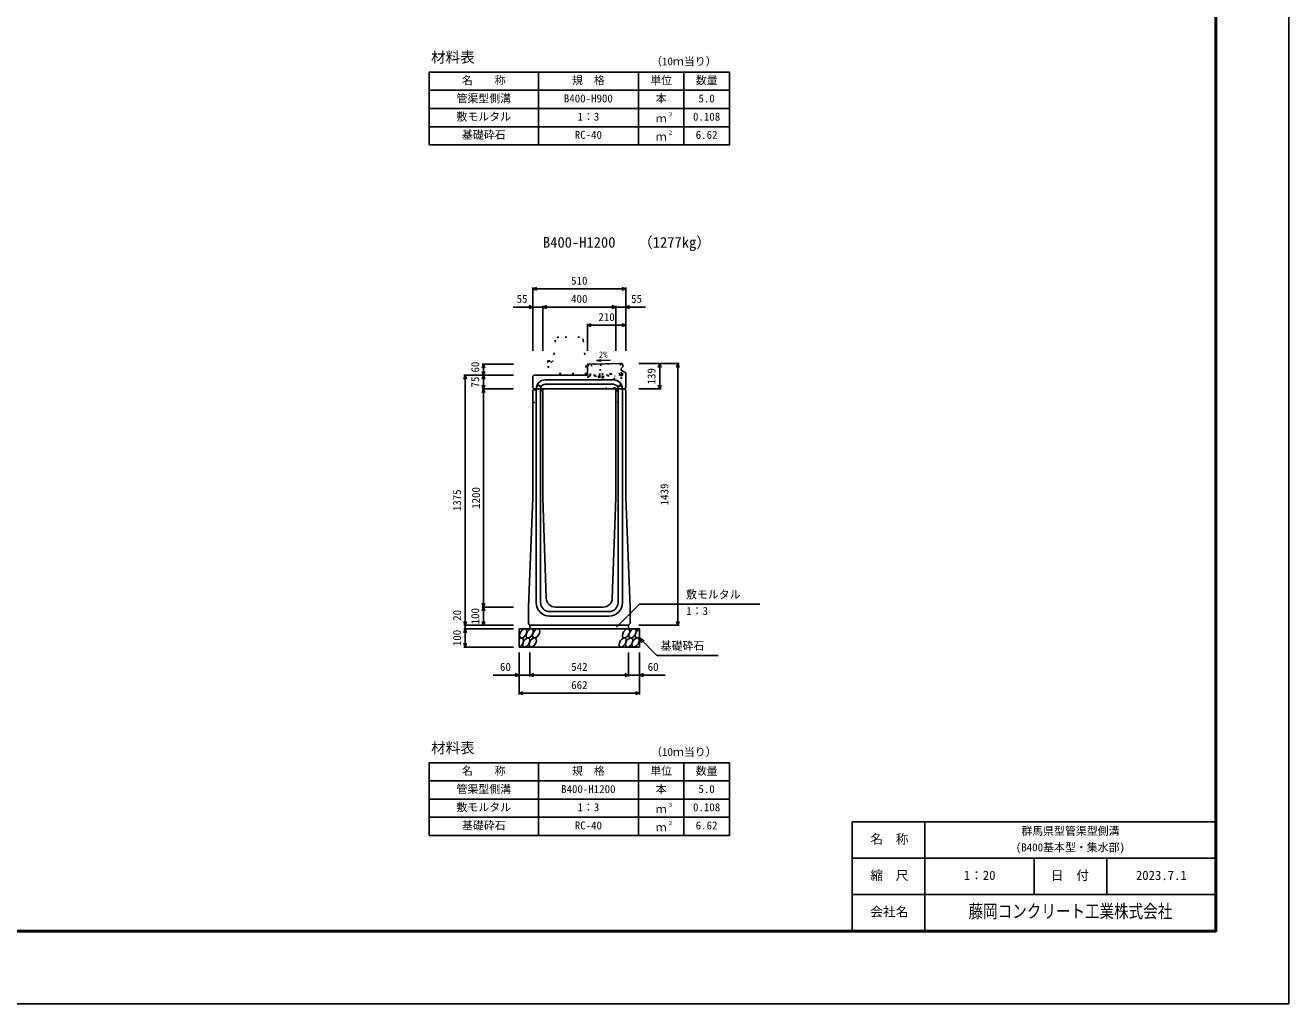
# Model space of a CAD drawing. Units: millimetres, scale not verified. Extents: x -12600 to 12600, y -5940 to 5940.
# Drawn here: x 5654 to 12600, y -5940 to -559 of the extents above; entities that cross this region are included whole.
import ezdxf
from ezdxf.enums import TextEntityAlignment as Align

# ---------------------------------------------------------------- set-up
doc = ezdxf.new("R2010")
doc.units = ezdxf.units.MM
doc.header["$LTSCALE"] = 40
doc.linetypes.add('DOTTED', pattern=[1.75, 0.25, -1.5])
for name, color, linetype, lineweight in [('0-0_DIM', 7, 'Continuous', 25), ('0-1_Defpoints', 5, 'Continuous', 25), ('0-2_HATCH', 6, 'Continuous', 25), ('0-3_HYO', 3, 'Continuous', 25), ('0-4_HYO2', 4, 'Continuous', 25), ('0-5_OUTLINE', 3, 'Continuous', 25), ('0-6_OUTLINE2', 4, 'Continuous', 25), ('0-7_TXT', 7, 'Continuous', 25), ('0-8_WAKU', 3, 'Continuous', 25), ('0-9_WAKU-LINE', 7, 'Continuous', 25)]:
    doc.layers.add(name, color=color, linetype=linetype, lineweight=lineweight)
doc.layers.add('0-A_WAKU-TXT', color=7, linetype='Continuous')
doc.styles.add('ＭＳ ゴシック', font='')
doc.styles.get('ＭＳ ゴシック').set_extended_font_data('MS Gothic')

msp = doc.modelspace()

# ---------------------------------------------------------------- linework, layer by layer
at = {"layer": '0-0_DIM'}
for p, q in [((8445, -2001.04), (8445, -2348.54)), ((8955, -2008.54), (8445, -2008.54)), ((8955, -2001.04), (8955, -2348.54)), ((8336.62, -2108.54), (8445, -2108.54)), ((8500, -2108.54), (8445, -2108.54)), ((8500, -2101.04), (8500, -2348.54)), ((8500, -2108.54), (8900, -2108.54)), ((8900, -2101.04), (8900, -2348.54)), ((8900, -2108.54), (8955, -2108.54)), ((9063.38, -2108.54), (8955, -2108.54)), ((8745, -2201.04), (8745, -2348.54)), ((8745, -2208.54), (8955, -2208.54)), ((8165.5, -2423.54), (8338, -2423.54)), ((8173, -2423.54), (8173, -2483.54)), ((9249.5, -2419.54), (9027, -2419.54)), ((9142, -2419.54), (9142, -2558.54)), ((9242, -2419.54), (9242, -3858.54)), ((8065.5, -2483.54), (8338, -2483.54)), ((8073, -2483.54), (8073, -3858.54)), ((8173, -2558.54), (8173, -2483.54)), ((8165.5, -2558.54), (8338, -2558.54)), ((8173, -2558.54), (8173, -3758.54)), ((9149.5, -2558.54), (9027, -2558.54)), ((8904.77, -3869.35), (9031, -3743.11)), ((9031, -3743.11), (9692.46, -3743.11)), ((8165.5, -3758.54), (8338, -3758.54)), ((8173, -3758.54), (8173, -3858.54)), ((8065.5, -3858.54), (8338, -3858.54)), ((8065.5, -3878.54), (8338, -3878.54)), ((8073, -3858.54), (8073, -3878.54)), ((8073, -3878.54), (8073, -3978.54)), ((9249.5, -3858.54), (9027, -3858.54)), ((9031, -3928.54), (9126.76, -4024.29)), ((9031, -3928.54), (9056.98, -3943.54)), ((9031, -3928.54), (9046, -3954.52)), ((8065.5, -3978.54), (8338, -3978.54)), ((8369, -4239.9), (8369, -4008.54)), ((8429, -4139.9), (8429, -4008.54)), ((8971, -4139.9), (8971, -4008.54)), ((9031, -4239.9), (9031, -4008.54)), ((9126.76, -4024.29), (9464.31, -4024.29)), ((8369, -4132.4), (8227.21, -4132.4)), ((8369, -4132.4), (8429, -4132.4)), ((8429, -4132.4), (8971, -4132.4)), ((9031, -4132.4), (8971, -4132.4)), ((9031, -4132.4), (9172.79, -4132.4)), ((8369, -4232.4), (9031, -4232.4))]:
    msp.add_line(p, q, dxfattribs=at)
for points in [[(8466.14, -2016.23), (8445, -2008.54), (8466.14, -2000.84)], [(8933.86, -2000.84), (8955, -2008.54), (8933.86, -2016.23)], [(8423.86, -2100.84), (8445, -2108.54), (8423.86, -2116.23)], [(8521.14, -2116.23), (8500, -2108.54), (8521.14, -2100.84)], [(8878.86, -2100.84), (8900, -2108.54), (8878.86, -2116.23)], [(8976.14, -2100.84), (8955, -2108.54), (8976.14, -2116.23)], [(8766.14, -2200.84), (8745, -2208.54), (8766.14, -2216.23)], [(8933.86, -2200.84), (8955, -2208.54), (8933.86, -2216.23)], [(8165.3, -2444.68), (8173, -2423.54), (8180.7, -2444.68)], [(9134.3, -2440.68), (9142, -2419.54), (9149.7, -2440.68)], [(9234.3, -2440.68), (9242, -2419.54), (9249.7, -2440.68)], [(8080.7, -2504.68), (8073, -2483.54), (8065.3, -2504.68)], [(8180.7, -2462.39), (8173, -2483.54), (8165.3, -2462.39)], [(8165.3, -2504.68), (8173, -2483.54), (8180.7, -2504.68)], [(8165.3, -2537.39), (8173, -2558.54), (8180.7, -2537.39)], [(8165.3, -2579.68), (8173, -2558.54), (8180.7, -2579.68)], [(9134.3, -2537.39), (9142, -2558.54), (9149.7, -2537.39)], [(8165.3, -3737.39), (8173, -3758.54), (8180.7, -3737.39)], [(8165.3, -3779.68), (8173, -3758.54), (8180.7, -3779.68)], [(8080.7, -3837.39), (8073, -3858.54), (8065.3, -3837.39)], [(8080.7, -3899.68), (8073, -3878.54), (8065.3, -3899.68)], [(8165.3, -3837.39), (8173, -3858.54), (8180.7, -3837.39)], [(9234.3, -3837.39), (9242, -3858.54), (9249.7, -3837.39)], [(8080.7, -3957.39), (8073, -3978.54), (8065.3, -3957.39)], [(8347.86, -4124.71), (8369, -4132.4), (8347.86, -4140.1)], [(8450.14, -4140.1), (8429, -4132.4), (8450.14, -4124.71)], [(8949.86, -4124.71), (8971, -4132.4), (8949.86, -4140.1)], [(9052.14, -4124.71), (9031, -4132.4), (9052.14, -4140.1)], [(8390.14, -4240.1), (8369, -4232.4), (8390.14, -4224.71)], [(9009.86, -4224.71), (9031, -4232.4), (9009.86, -4240.1)]]:
    msp.add_lwpolyline(points, dxfattribs=at)
at = {"layer": '0-1_Defpoints'}
msp.add_lwpolyline([(-4200, -5940), (12600, -5940), (12600, 5940), (-4200, 5940)], close=True, dxfattribs=at)
at = {"layer": '0-2_HATCH', "linetype": 'DOTTED'}
for p, q in [((8932.46, -2419.68), (8756, -2423.31)), ((8758.35, -2488.78), (8757, -2423.29)), ((8761.25, -2484.22), (8760, -2423.23)), ((8767, -2423.09), (8768.25, -2484.08)), ((8813.24, -2483.15), (8811.99, -2422.16)), ((8818.98, -2422.02), (8820.24, -2483)), ((8869.23, -2481.99), (8867.97, -2421.01)), ((8876.23, -2481.85), (8874.97, -2420.86)), ((8921.22, -2480.92), (8919.96, -2419.93)), ((8926.96, -2419.79), (8928.22, -2480.78)), ((8931.46, -2419.7), (8935.96, -2419.6)), ((8932.63, -2476.19), (8931.46, -2419.7)), ((8937.25, -2482.09), (8935.96, -2419.6)), ((8928.22, -2480.78), (8758.26, -2484.28)), ((8934.31, -2485.15), (8758.35, -2488.78)), ((8812.04, -2487.67), (8812.24, -2497.67)), ((8825.89, -2487.39), (8826.1, -2497.39)), ((8826.87, -2482.87), (8826.27, -2453.87))]:
    msp.add_line(p, q, dxfattribs=at)
for points in [[(8756, -2423.31), (8748, -2423.48), (8749.34, -2488.47), (8758.34, -2488.28)], [(8810.87, -2483.2), (8810.28, -2454.2), (8826.27, -2453.87)]]:
    msp.add_lwpolyline(points, dxfattribs=at)
msp.add_lwpolyline([(8805.11, -2487.82), (8832.82, -2487.24), (8833.03, -2497.24), (8805.32, -2497.81)], close=True, dxfattribs=at)
for centre, radius in [((8928.13, -2476.28), 4.5), ((8934.25, -2482.15), 3)]:
    msp.add_arc(centre, radius, 271.18119, 1.18119, dxfattribs=at)
at = {"layer": '0-2_HATCH'}
for centre in [(8391.89, -3903.54), (8427.37, -3903.54), (8462.84, -3903.54), (8957.05, -3903.54), (8992.52, -3903.54), (8408.77, -3953.54), (8444.25, -3953.54), (8938.45, -3953.54), (8973.93, -3953.54), (9009.41, -3953.54)]:
    msp.add_ellipse(centre, major_axis=(14.54, 23.54), ratio=0.5792, dxfattribs=at)
for centre, start_param, end_param in [((9028, -3903.54), 0.6666252, 4.1103269), ((8373.3, -3953.54), 3.7419964, 7.318141)]:
    msp.add_ellipse(centre, major_axis=(14.54, 23.54), ratio=0.5792, start_param=start_param, end_param=end_param, dxfattribs=at)
at = {"layer": '0-3_HYO'}
for p, q in [((8475, -816.64), (8475, -1216.64)), ((9025, -816.64), (9025, -1216.64)), ((9275, -816.64), (9275, -1216.64)), ((7875, -916.64), (9525, -916.64)), ((8475, -4614.63), (8475, -5014.63)), ((9025, -4614.63), (9025, -5014.63)), ((9275, -4614.63), (9275, -5014.63)), ((7875, -4714.63), (9525, -4714.63))]:
    msp.add_line(p, q, dxfattribs=at)
for points in [[(7875, -1216.64), (9525, -1216.64), (9525, -816.64), (7875, -816.64)], [(7875, -5014.63), (9525, -5014.63), (9525, -4614.63), (7875, -4614.63)]]:
    msp.add_lwpolyline(points, close=True, dxfattribs=at)
at = {"layer": '0-4_HYO2'}
for p, q in [((7875, -1016.64), (9525, -1016.64)), ((7875, -1116.64), (9525, -1116.64)), ((7875, -4814.63), (9525, -4814.63)), ((7875, -4914.63), (9525, -4914.63))]:
    msp.add_line(p, q, dxfattribs=at)
at = {"layer": '0-5_OUTLINE', "linetype": 'DOTTED'}
for p, q in [((8568.19, -2291.59), (8557, -2403.54)), ((8701.9, -2273.54), (8588.1, -2273.54)), ((8721.8, -2291.55), (8740, -2473.54)), ((8527, -2403.54), (8527, -2433.54)), ((8527, -2403.54), (8535, -2403.54)), ((8527, -2433.54), (8550, -2473.54)), ((8740, -2473.54), (8550, -2473.54))]:
    msp.add_line(p, q, dxfattribs=at)
at = {"layer": '0-5_OUTLINE'}
for p, q in [((8933, -2419.66), (8745, -2423.54)), ((8745, -2423.54), (8745, -2483.54)), ((8933, -2419.66), (8939, -2425.54)), ((8939, -2425.54), (8939, -2436.54)), ((8445, -2489.54), (8451, -2483.54)), ((8445, -2552.54), (8445, -2489.54)), ((8451, -2483.54), (8745, -2483.54)), ((8930, -2446.54), (8939, -2436.54)), ((8930, -2446.54), (8930, -2456.54)), ((8930, -2456.54), (8955, -2469.54)), ((8955, -2552.54), (8955, -2469.54)), ((8445, -2552.54), (8451, -2558.54)), ((8445, -2568.54), (8450, -2558.54)), ((8445, -3158.54), (8445, -2568.54)), ((8450, -2558.54), (8950, -2558.54)), ((8500, -2558.54), (8500, -3158.54)), ((8900, -2558.54), (8900, -3158.54)), ((8949, -2558.54), (8955, -2552.54)), ((8955, -2568.54), (8950, -2558.54)), ((8955, -3158.54), (8955, -2568.54)), ((8445, -3158.54), (8420, -3758.54)), ((8500, -3158.54), (8518.39, -3710.2)), ((8900, -3158.54), (8881.61, -3710.2)), ((8955, -3158.54), (8980, -3758.54)), ((8420, -3849.54), (8420, -3758.54)), ((8568.36, -3758.54), (8831.64, -3758.54)), ((8980, -3849.54), (8980, -3758.54)), ((8369, -3878.54), (9031, -3878.54)), ((8369, -3978.54), (8369, -3878.54)), ((8429, -3858.54), (8420, -3849.54)), ((8429, -3858.54), (8429, -3878.54)), ((8971, -3858.54), (8971, -3878.54)), ((9031, -3978.54), (9031, -3878.54)), ((8369, -3978.54), (9031, -3978.54))]:
    msp.add_line(p, q, dxfattribs=at)
at = {"layer": '0-5_OUTLINE', "linetype": 'DOTTED'}
msp.add_lwpolyline([(8535, -2403.54), (8545, -2413.54), (8555, -2403.54), (8557, -2403.54)], dxfattribs=at)
at = {"layer": '0-5_OUTLINE'}
msp.add_lwpolyline([(8429, -3858.54), (8971, -3858.54), (8980, -3849.54)], dxfattribs=at)
at = {"layer": '0-5_OUTLINE', "linetype": 'DOTTED'}
for centre, start, end in [((8588.1, -2293.54), 90, 174.40835), ((8701.9, -2293.54), 4.08463, 90)]:
    msp.add_arc(centre, 20, start, end, dxfattribs=at)
at = {"layer": '0-5_OUTLINE'}
for centre, start, end in [((8568.36, -3708.54), 181.90915, 270), ((8831.64, -3708.54), 270, 358.09085)]:
    msp.add_arc(centre, 50, start, end, dxfattribs=at)
at = {"layer": '0-6_OUTLINE2', "linetype": 'DOTTED'}
for p, q in [((8749.33, -2487.96), (8730, -2558.54)), ((8843.11, -2558.54), (8931.47, -2457.3)), ((8885.65, -2558.54), (8953.37, -2468.69)), ((8895, -2558.54), (8895, -2485.96)), ((8447.75, -2563.04), (8492, -2563.04)), ((8469, -2538.04), (8481, -2538.04)), ((8469, -2538.04), (8469, -2563.04)), ((8481, -2538.04), (8481, -2563.04)), ((8492, -2563.04), (8492, -2633.54)), ((8908, -2563.04), (8908, -2633.54)), ((8908, -2563.04), (8952.25, -2563.04)), ((8919, -2538.04), (8931, -2538.04)), ((8919, -2538.04), (8919, -2563.04)), ((8931, -2538.04), (8931, -2563.04)), ((8445, -2633.54), (8492, -2633.54)), ((8908, -2633.54), (8955, -2633.54))]:
    msp.add_line(p, q, dxfattribs=at)
at = {"layer": '0-6_OUTLINE2'}
for p, q in [((8463, -2558.54), (8463, -3734.54)), ((8487, -2558.54), (8487, -3733.54)), ((8512, -2509.54), (8888, -2509.54)), ((8512, -2533.54), (8888, -2533.54)), ((8913, -2558.54), (8913, -3733.54)), ((8937, -2558.54), (8937, -3734.54)), ((8537, -3783.54), (8863, -3783.54)), ((8537, -3808.54), (8863, -3808.54))]:
    msp.add_line(p, q, dxfattribs=at)
for centre, radius, start, end in [((8512, -2558.54), 49, 90, 180), ((8512, -2558.54), 25, 90, 180), ((8888, -2558.54), 49, 0, 90), ((8888, -2558.54), 25, 0, 90), ((8537, -3734.54), 74, 180, 270), ((8537, -3733.54), 50, 180, 270), ((8863, -3733.54), 50, 270, 0), ((8863, -3734.54), 74, 270, 0)]:
    msp.add_arc(centre, radius, start, end, dxfattribs=at)
at = {"layer": '0-7_TXT'}
for q in [(8818.74, -2397.96), (8869.33, -2401.17), (8818.9, -2406.29)]:
    msp.add_line((8795.19, -2402.58), q, dxfattribs=at)
at = {"layer": '0-8_WAKU'}
for p, q in [((10200, -4940), (12200, -4940)), ((10200, -5540), (10200, -4940))]:
    msp.add_line(p, q, dxfattribs=at)
at = {"layer": '0-8_WAKU', "lineweight": 50}
msp.add_lwpolyline([(-3800, -5540), (12200, -5540), (12200, 5540), (-3800, 5540)], close=True, dxfattribs=at)
at = {"layer": '0-9_WAKU-LINE'}
for p, q in [((10600, -5540), (10600, -4940)), ((10200, -5140), (12200, -5140)), ((11200, -5340), (11200, -5140)), ((11600, -5340), (11600, -5140)), ((10200, -5340), (12200, -5340))]:
    msp.add_line(p, q, dxfattribs=at)

# ---------------------------------------------------------------- texts
at = {"layer": '0-0_DIM', "style": 'ＭＳ ゴシック'}
for s, p in [('510', (8655, -1998.54)), ('55', (8355.16, -2098.54)), ('400', (8655, -2098.54)), ('55', (8984.84, -2098.54)), ('210', (8805, -2198.54)), ('敷モルタル', (9286.6, -3724.38)), ('1：3', (9287.6, -3815.07)), ('基礎砕石', (9147.32, -4007.12)), ('60', (8264, -4122.4)), ('542', (8655.53, -4122.4)), ('60', (9076, -4122.4)), ('662', (8655.53, -4222.4))]:
    msp.add_text(s, height=43.99, dxfattribs=at).set_placement(p, align=Align.BOTTOM_LEFT)
for s, p in [('60', (8163, -2468.54)), ('75', (8163, -2551.04)), ('139', (9132, -2534.04)), ('1375', (8063, -3231.04)), ('1200', (8167.32, -3218.54)), ('1439', (9203, -3199.04)), ('20', (8063, -3834.22)), ('100', (8163, -3853.54)), ('100', (8063, -3973.54))]:
    msp.add_text(s, height=43.99, rotation=90, dxfattribs=at).set_placement(p, align=Align.BOTTOM_LEFT)
at = {"layer": '0-7_TXT', "style": 'ＭＳ ゴシック'}
for s, height, p in [('材料表', 58.65, (7885, -781.64)), ('（10ｍ当り）', 43.99, (9095, -792.64)), ('名\u3000\u3000称', 43.99, (8055, -896.64)), ('規\u3000格', 43.99, (8660, -896.64)), ('単位', 43.99, (9090, -896.64)), ('数量', 43.99, (9340, -896.64)), ('管渠型側溝', 43.99, (8025, -996.64)), ('B400-H900', 43.99, (8615, -996.64)), ('本', 43.99, (9120, -996.64)), ('5.0', 43.99, (9355, -996.64)), ('敷モルタル', 43.99, (8025, -1096.64)), ('1：3', 43.99, (8690, -1096.64)), ('３', 21.99, (9185.54, -1066.27)), ('0.108', 43.99, (9325, -1096.64)), ('ｍ', 43.99, (9120, -1106.64)), ('基礎砕石', 43.99, (8055, -1196.64)), ('RC-40', 43.99, (8675, -1196.64)), ('ｍ', 43.99, (9120, -1206.64)), ('２', 21.99, (9185.54, -1166.27)), ('6.62', 43.99, (9340, -1196.64)), ('B400-H1200', 58.65, (8500, -1799.56)), ('（1277kg）', 58.65, (9023.7, -1799.56)), ('2%', 35.19, (8807.51, -2398.6)), ('材料表', 58.65, (7885, -4579.62)), ('（10ｍ当り）', 43.99, (9095, -4590.63)), ('名\u3000\u3000称', 43.99, (8055, -4694.63)), ('規\u3000格', 43.99, (8660, -4694.63)), ('単位', 43.99, (9090, -4694.63)), ('数量', 43.99, (9340, -4694.63)), ('管渠型側溝', 43.99, (8025, -4794.63)), ('B400-H1200', 43.99, (8600, -4794.63)), ('本', 43.99, (9120, -4794.63)), ('5.0', 43.99, (9355, -4794.63)), ('敷モルタル', 43.99, (8025, -4894.63)), ('1：3', 43.99, (8690, -4894.63)), ('ｍ', 43.99, (9120, -4904.63)), ('３', 21.99, (9185.54, -4864.26)), ('0.108', 43.99, (9325, -4894.63)), ('基礎砕石', 43.99, (8055, -4994.63)), ('RC-40', 43.99, (8675, -4994.63)), ('ｍ', 43.99, (9120, -5004.63)), ('２', 21.99, (9185.54, -4964.26)), ('6.62', 43.99, (9340, -4994.63))]:
    msp.add_text(s, height=height, dxfattribs=at).set_placement(p, align=Align.BOTTOM_LEFT)
at = {"layer": '0-A_WAKU-TXT', "style": 'ＭＳ ゴシック'}
for s, height, p in [('名\u3000称', 51.32, (10299.9, -5075)), ('群馬県型管渠型側溝', 43.99, (11130, -5025)), ('(B400基本型・集水部)', 43.99, (11100, -5115)), ('縮\u3000尺', 51.32, (10299.9, -5275)), ('1：20', 51.32, (10813.5, -5275)), ('日\u3000付', 51.32, (11291.89, -5275)), ('2023.7.1', 51.32, (11760, -5275)), ('会社名', 51.32, (10299.9, -5475))]:
    msp.add_text(s, height=height, dxfattribs=at).set_placement(p, align=Align.BOTTOM_LEFT)
at = {"layer": '0-A_WAKU-TXT', "style": 'ＭＳ ゴシック', "width": 0.8}
msp.add_text('藤岡コンクリート工業株式会社', height=73.31, dxfattribs=at).set_placement((10840, -5490), align=Align.BOTTOM_LEFT)

doc.saveas('drawing.dxf')
